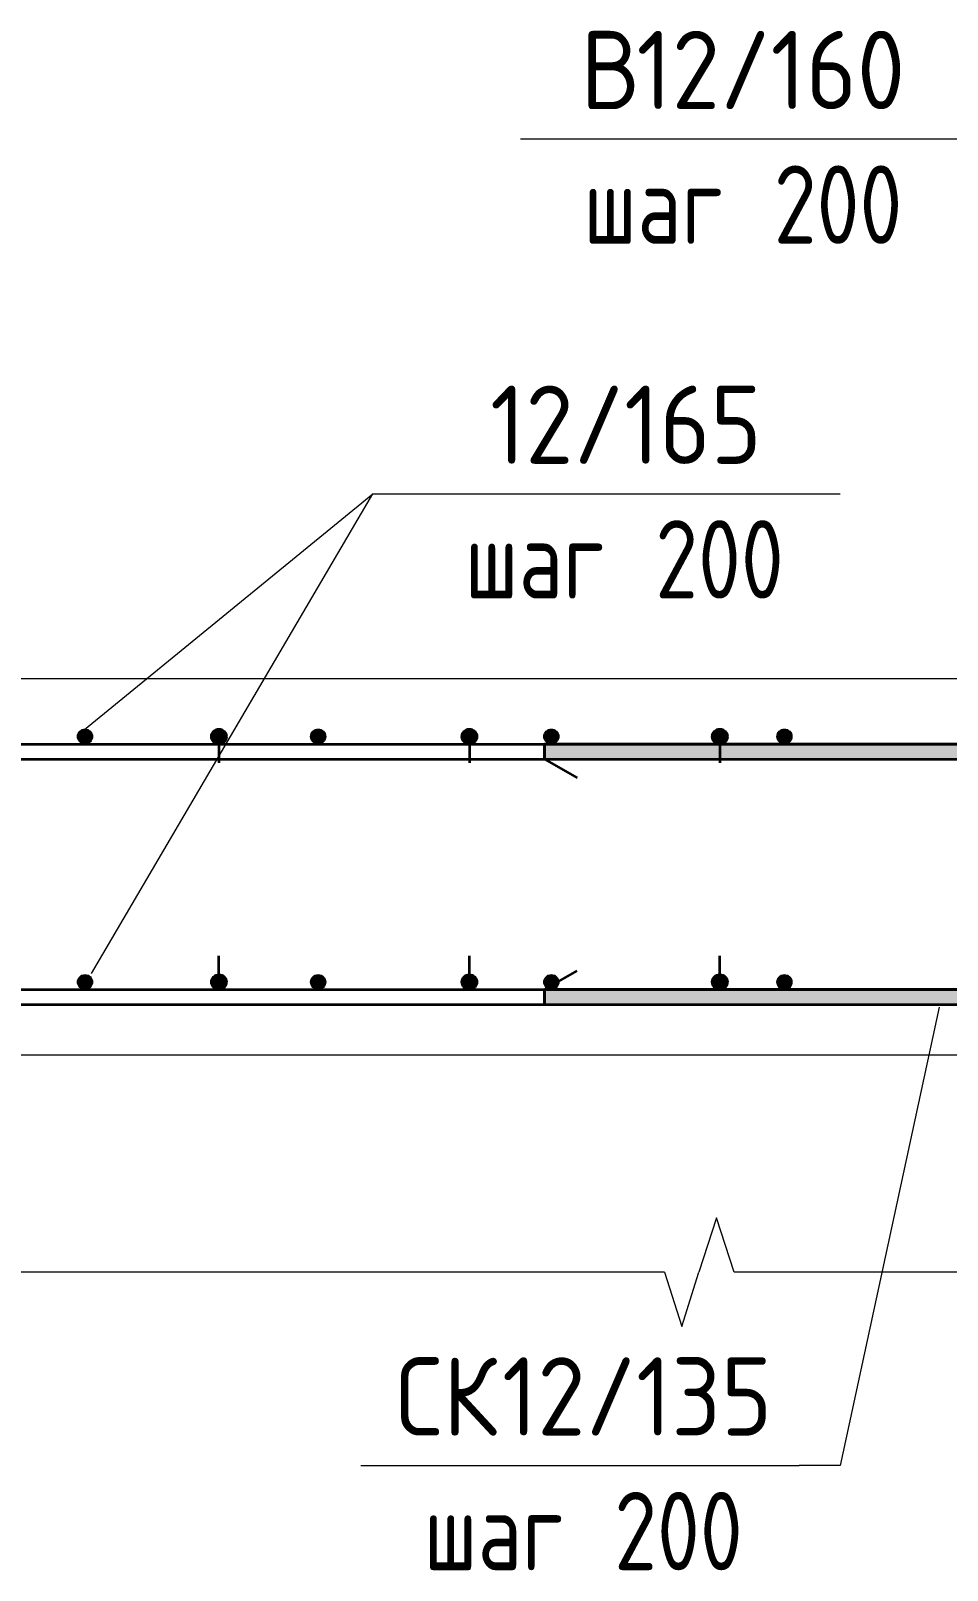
# Model space of a CAD drawing. Header units: millimetres. Extents: x -42469 to 17648, y -5898 to 81170.
# Drawn here: x 4361 to 5093, y -3662 to -2433 of the extents above; entities that cross this region are included whole.
import ezdxf

# ---------------------------------------------------------------- set-up
doc = ezdxf.new("R2010")
doc.units = ezdxf.units.MM
for name, color, linetype, lineweight in [('AA_Oformlenie', 7, 'Continuous', 9), ('AA_Vinoska', 7, 'Continuous', 9), ('KR_Armatura', 7, 'Continuous', 20), ('KR_Armatura_Tonkie', 7, 'Continuous', 20), ('KR_Fundament', 7, 'Continuous', 18)]:
    doc.layers.add(name, color=color, linetype=linetype, lineweight=lineweight)
doc.styles.add('ISOCPEUR_10', font='isocpeur.ttf', dxfattribs={"width": 0.9, "height": 62.5})
doc.styles.add('ISOCPEUR_11', font='isocpeur.ttf', dxfattribs={"width": 0.8, "height": 62.5})

# ---------------------------------------------------------------- blocks, each defined once
blk = doc.blocks.new('350_Стержень П торец СК-СГ _НесАрм_РабПлоск_ - 350_Стержень П торец СК-СГ _НесАрм_РабПлоск_-4145397-1-1 Армирование')
at = {"layer": 'KR_Armatura_Tonkie', "lineweight": 35}
h = blk.add_hatch(color=256, dxfattribs=at)
h.paths.add_polyline_path([(36729.4, -3014), (36972.3, -3013.8), (36972.3, -3002), (36489.9, -3002.2), (36489.9, -3014), (36638.3, -3014)])
h.paths.add_polyline_path([(36984.3, -3014), (37047.9, -3013.8), (37047.9, -3002), (36984.3, -3002.3), (36984.3, -3013.8)])
h = blk.add_hatch(color=256, dxfattribs=at)
h.paths.add_polyline_path([(37089.1, -3044), (37089.9, -3044), (37088.3, -3034), (37088.3, -3044)])
h.paths.add_polyline_path([(37076.3, -3034.8), (37076.3, -3013.3), (37068.9, -3007.6), (37058.7, -3003.4), (37047.9, -3002.2), (37047.9, -3014), (37055.6, -3015), (37063.4, -3018.5), (37069.5, -3023.3), (37074, -3029.3), (37075.2, -3032.3)])
for points in [[(37089.1, -3168), (37089.9, -3168), (37089.7, -3044), (37088.3, -3044), (37088.3, -3168)], [(37047.9, -3210), (37059.1, -3208.4), (37069.2, -3204.1), (37078.1, -3197), (37084.2, -3189), (37088.4, -3178.9), (37089.7, -3168), (37088.3, -3168), (37086.8, -3178.9), (37082.6, -3189), (37075.5, -3198.1), (37066.5, -3204.7), (37057.1, -3208.6), (37047.9, -3209.8)], [(36547.2, -3210), (37012.7, -3209.8), (37002.6, -3208.2), (36992.8, -3204), (36984.6, -3198), (36489.9, -3198.2), (36489.9, -3210)]]:
    blk.add_hatch(color=256, dxfattribs=at).paths.add_polyline_path(points)
for p, q in [((36972.3, -3002), (36489.9, -3002)), ((36489.9, -3014), (36489.9, -3002)), ((36489.9, -3002.2), (36489.9, -3013.8)), ((37047.9, -3002), (36984.3, -3002)), ((36489.9, -3014), (36972.3, -3014)), ((36489.9, -3014), (36515.9, -3029)), ((36984.3, -3014), (37047.9, -3014)), ((37089.9, -3044), (37088.3, -3033.6)), ((37089.9, -3168), (37089.9, -3044)), ((36489.9, -3198), (36515.9, -3183)), ((36985, -3198), (36489.9, -3198)), ((36489.9, -3210), (36489.9, -3198)), ((36489.9, -3198.2), (36489.9, -3209.8)), ((37046.3, -3198), (37014.3, -3198)), ((36489.9, -3210), (37047.9, -3210))]:
    blk.add_line(p, q, dxfattribs=at)
at = {"layer": 'KR_Armatura_Tonkie', "lineweight": 35, "flags": 128}
for points in [[(37076.3, -3013.7), (37073.3, -3010.6), (37062, -3004.5), (37049.4, -3002), (37047.9, -3002)], [(37047.9, -3014), (37058.5, -3016), (37067.8, -3021.6), (37074.5, -3030.1), (37076.3, -3035.9)], [(37076.6, -3198), (37081.3, -3193.4), (37087.4, -3182.1), (37089.8, -3169.5), (37089.9, -3168)], [(37047.9, -3210), (37060.6, -3208), (37072.1, -3202.3), (37076.6, -3198)]]:
    blk.add_lwpolyline(points, dxfattribs=at)
blk = doc.blocks.new('350_Стержень П торец СК-СГ _НесАрм_РабПлоск_ - 350_Стержень П торец СК-СГ _НесАрм_РабПлоск_-V20-1-1 Армирование')
at = {"layer": 'KR_Armatura_Tonkie', "lineweight": 35}
for points in [[(35429.9, -3002), (35431.4, -3001.8), (35432.9, -3001.2), (35434.1, -3000.2), (35435.1, -2999), (35435.7, -2997.6), (35435.9, -2996), (35435.7, -2994.4), (35435.1, -2993), (35434.1, -2991.8), (35432.9, -2990.8), (35431.4, -2990.2), (35429.9, -2990), (35428.3, -2990.2), (35426.9, -2990.8), (35425.6, -2991.8), (35424.7, -2993), (35424.1, -2994.4), (35423.9, -2996), (35424.1, -2997.6), (35424.7, -2999), (35425.6, -3000.2), (35426.9, -3001.2), (35428.3, -3001.8)], [(35429.9, -3198), (35431.4, -3197.8), (35432.9, -3197.2), (35434.1, -3196.2), (35435.1, -3195), (35435.7, -3193.6), (35435.9, -3192), (35435.7, -3190.4), (35435.1, -3189), (35434.1, -3187.8), (35432.9, -3186.8), (35431.4, -3186.2), (35429.9, -3186), (35428.3, -3186.2), (35426.9, -3186.8), (35425.6, -3187.8), (35424.7, -3189), (35424.1, -3190.4), (35423.9, -3192), (35424.1, -3193.6), (35424.7, -3195), (35425.6, -3196.2), (35426.9, -3197.2), (35428.3, -3197.8)]]:
    blk.add_hatch(color=256, dxfattribs=at).paths.add_polyline_path(points)
at = {"layer": 'AA_Oformlenie'}
for centre, start, end in [((35429.9, -2996), 360, 180), ((35429.9, -2996), 180, 0), ((35429.9, -3192), 0, 180), ((35429.9, -3192), 180, 0)]:
    blk.add_arc(centre, 6, start, end, dxfattribs=at)
at = {"layer": 'KR_Armatura_Tonkie', "lineweight": 35}
for p, q in [((35429.9, -3002), (35429.9, -3014)), ((35429.9, -3014), (35429.9, -3017)), ((35429.9, -3186), (35429.9, -3171))]:
    blk.add_line(p, q, dxfattribs=at)
for centre in [(35429.9, -2996), (35429.9, -3192)]:
    blk.add_circle(centre, 6, dxfattribs=at)
blk = doc.blocks.new('011_Прямоугольник обрыва _ЭлУзла_ - 011_Прямоугольник обрыва _ЭлУзла_-4144281-1-1 Армирование')
at = {"layer": 'AA_Oformlenie'}
for p, q in [((36585.7, -3423.6), (35381.8, -3423.6)), ((37243, -3423.6), (36641.4, -3423.6))]:
    blk.add_line(p, q, dxfattribs=at)
blk = doc.blocks.new('042_М_Арматуры - Диам длина поз _ Комментарий-3662934-1-1 Армирование')
at = {"layer": 'AA_Vinoska'}
blk.add_line((35634.9, -2802.1), (35984.9, -2802.1), dxfattribs=at)

msp = doc.modelspace()

# ---------------------------------------------------------------- hatches: boundary and pattern name
at = {"layer": 'KR_Armatura'}
h = msp.add_hatch(color=256, dxfattribs=at)
edge = h.paths.add_edge_path()
edge.add_arc((4403.9882, -2996), 6, 0, 360)
for points in [[(4400.9882, -3001.1962), (4406.9882, -3001.1962), (4409.9882, -2996), (4406.9882, -2990.8038), (4400.9882, -2990.8038), (4397.9882, -2996)], [(4587.17, -3001.1962), (4593.17, -3001.1962), (4596.17, -2996), (4593.17, -2990.8038), (4587.17, -2990.8038), (4584.17, -2996)], [(4773.3519, -3001.1962), (4779.3519, -3001.1962), (4782.3519, -2996), (4779.3519, -2990.8038), (4773.3519, -2990.8038), (4770.3519, -2996)], [(4959.5337, -3001.1962), (4965.5337, -3001.1962), (4968.5337, -2996), (4965.5337, -2990.8038), (4959.5337, -2990.8038), (4956.5337, -2996)], [(4400.9882, -3197.1962), (4406.9882, -3197.1962), (4409.9882, -3192), (4406.9882, -3186.8038), (4400.9882, -3186.8038), (4397.9882, -3192)], [(4587.17, -3197.1962), (4593.17, -3197.1962), (4596.17, -3192), (4593.17, -3186.8038), (4587.17, -3186.8038), (4584.17, -3192)], [(4779.3519, -3197.1962), (4782.3519, -3192), (4779.3519, -3186.8038), (4773.3519, -3186.8038), (4770.3519, -3192), (4773.3519, -3197.1962)], [(4965.5337, -3197.1962), (4968.5337, -3192), (4965.5337, -3186.8038), (4959.5337, -3186.8038), (4956.5337, -3192), (4959.5337, -3197.1962)]]:
    msp.add_hatch(color=256, dxfattribs=at).paths.add_polyline_path(points)
h = msp.add_hatch(color=256, dxfattribs=at)
edge = h.paths.add_edge_path()
edge.add_arc((4590.17, -2996), 6, 0, 360)
h = msp.add_hatch(color=256, dxfattribs=at)
edge = h.paths.add_edge_path()
edge.add_arc((4776.3519, -2996), 6, 0, 360)
h = msp.add_hatch(color=256, dxfattribs=at)
edge = h.paths.add_edge_path()
edge.add_arc((4962.5337, -2996), 6, 0, 360)
h = msp.add_hatch(color=256, dxfattribs=at)
edge = h.paths.add_edge_path()
edge.add_arc((4403.9882, -3192), 6, 0, 360)
h = msp.add_hatch(color=256, dxfattribs=at)
edge = h.paths.add_edge_path()
edge.add_arc((4590.17, -3192), 6, 0, 360)
h = msp.add_hatch(color=256, dxfattribs=at)
edge = h.paths.add_edge_path()
edge.add_arc((4776.3519, -3192), 6, 0, 360)
h = msp.add_hatch(color=256, dxfattribs=at)
edge = h.paths.add_edge_path()
edge.add_arc((4962.5337, -3192), 6, 0, 360)

# ---------------------------------------------------------------- linework, layer by layer
at = {"layer": 'AA_Vinoska'}
for p, q in [((4403.5463, -2990.3179), (4633.7933, -2802.1439)), ((4409.0532, -3185.2627), (4633.7933, -2802.1439)), ((4633.7933, -2802.1439), (4657.0985, -2802.1439)), ((4633.7933, -2802.1439), (4657.0985, -2802.1439)), ((5086.061, -3211.9276), (5007.0985, -3577.9295)), ((4908.3348, -3380.3241), (4894.2576, -3423.6491)), ((4922.412, -3423.6491), (4908.3348, -3380.3241)), ((4866.7576, -3423.6491), (4880.5076, -3466.9504)), ((4880.5076, -3466.9504), (4894.2576, -3423.6491)), ((5007.0985, -3577.9295), (4974.3342, -3577.9295))]:
    msp.add_line(p, q, dxfattribs=at)
at = {"layer": 'KR_Armatura'}
for p, q in [((4400.9882, -2990.8038), (4397.9882, -2996)), ((4397.9882, -2996), (4400.9882, -3001.1962)), ((4406.9882, -2990.8038), (4400.9882, -2990.8038)), ((4409.9882, -2996), (4406.9882, -2990.8038)), ((4406.9882, -3001.1962), (4409.9882, -2996)), ((4587.17, -2990.8038), (4584.17, -2996)), ((4584.17, -2996), (4587.17, -3001.1962)), ((4593.17, -2990.8038), (4587.17, -2990.8038)), ((4596.17, -2996), (4593.17, -2990.8038)), ((4593.17, -3001.1962), (4596.17, -2996)), ((4773.3519, -2990.8038), (4770.3519, -2996)), ((4770.3519, -2996), (4773.3519, -3001.1962)), ((4779.3519, -2990.8038), (4773.3519, -2990.8038)), ((4782.3519, -2996), (4779.3519, -2990.8038)), ((4779.3519, -3001.1962), (4782.3519, -2996)), ((4959.5337, -2990.8038), (4956.5337, -2996)), ((4956.5337, -2996), (4959.5337, -3001.1962)), ((4965.5337, -2990.8038), (4959.5337, -2990.8038)), ((4968.5337, -2996), (4965.5337, -2990.8038)), ((4965.5337, -3001.1962), (4968.5337, -2996)), ((4400.9882, -3001.1962), (4406.9882, -3001.1962)), ((4587.17, -3001.1962), (4593.17, -3001.1962)), ((4773.3519, -3001.1962), (4779.3519, -3001.1962)), ((4959.5337, -3001.1962), (4965.5337, -3001.1962)), ((4400.9882, -3186.8038), (4397.9882, -3192)), ((4397.9882, -3192), (4400.9882, -3197.1962)), ((4406.9882, -3186.8038), (4400.9882, -3186.8038)), ((4409.9882, -3192), (4406.9882, -3186.8038)), ((4406.9882, -3197.1962), (4409.9882, -3192)), ((4587.17, -3186.8038), (4584.17, -3192)), ((4584.17, -3192), (4587.17, -3197.1962)), ((4593.17, -3186.8038), (4587.17, -3186.8038)), ((4596.17, -3192), (4593.17, -3186.8038)), ((4593.17, -3197.1962), (4596.17, -3192)), ((4773.3519, -3186.8038), (4770.3519, -3192)), ((4770.3519, -3192), (4773.3519, -3197.1962)), ((4779.3519, -3186.8038), (4773.3519, -3186.8038)), ((4782.3519, -3192), (4779.3519, -3186.8038)), ((4779.3519, -3197.1962), (4782.3519, -3192)), ((4959.5337, -3186.8038), (4956.5337, -3192)), ((4956.5337, -3192), (4959.5337, -3197.1962)), ((4965.5337, -3186.8038), (4959.5337, -3186.8038)), ((4968.5337, -3192), (4965.5337, -3186.8038)), ((4965.5337, -3197.1962), (4968.5337, -3192)), ((4400.9882, -3197.1962), (4406.9882, -3197.1962)), ((4587.17, -3197.1962), (4593.17, -3197.1962)), ((4773.3519, -3197.1962), (4779.3519, -3197.1962)), ((4959.5337, -3197.1962), (4965.5337, -3197.1962))]:
    msp.add_line(p, q, dxfattribs=at)
for centre in [(4403.9882, -2996), (4590.17, -2996), (4776.3519, -2996), (4962.5337, -2996), (4403.9882, -3192), (4590.17, -3192), (4776.3519, -3192), (4962.5337, -3192)]:
    msp.add_circle(centre, 6, dxfattribs=at)
at = {"layer": 'KR_Armatura_Tonkie', "lineweight": 35}
for p, q in [((3250.8973, -3002), (5370.8973, -3002)), ((3250.8973, -3014), (5370.8973, -3014)), ((3250.8973, -3198), (5370.8973, -3198)), ((3250.8973, -3210), (5370.8973, -3210))]:
    msp.add_line(p, q, dxfattribs=at)
at = {"layer": 'KR_Fundament', "lineweight": 20}
for p, q in [((5210.8973, -2950), (3411.0605, -2950)), ((3210.8973, -3250), (5410.8973, -3250))]:
    msp.add_line(p, q, dxfattribs=at)

# ---------------------------------------------------------------- block references
at = {"layer": 'AA_Oformlenie'}
msp.add_blockref('011_Прямоугольник обрыва _ЭлУзла_ - 011_Прямоугольник обрыва _ЭлУзла_-4144281-1-1 Армирование', (-31718.977, 0), dxfattribs=at)
at = {"layer": 'AA_Vinoska'}
for p in [(-30883.149, 283.2175), (-30977.829, 0), (-30977.829, 0), (-31010.5934, -775.7856)]:
    msp.add_blockref('042_М_Арматуры - Диам длина поз _ Комментарий-3662934-1-1 Армирование', p, dxfattribs=at)
at = {"layer": 'KR_Armatura_Tonkie', "lineweight": 35}
for name, p in [('350_Стержень П торец СК-СГ _НесАрм_РабПлоск_ - 350_Стержень П торец СК-СГ _НесАрм_РабПлоск_-V20-1-1 Армирование', (-30918.977, 0)), ('350_Стержень П торец СК-СГ _НесАрм_РабПлоск_ - 350_Стержень П торец СК-СГ _НесАрм_РабПлоск_-V20-1-1 Армирование', (-30718.977, 0)), ('350_Стержень П торец СК-СГ _НесАрм_РабПлоск_ - 350_Стержень П торец СК-СГ _НесАрм_РабПлоск_-V20-1-1 Армирование', (-30518.977, 0)), ('350_Стержень П торец СК-СГ _НесАрм_РабПлоск_ - 350_Стержень П торец СК-СГ _НесАрм_РабПлоск_-4145397-1-1 Армирование', (-31718.977, 0))]:
    msp.add_blockref(name, p, dxfattribs=at)

# ---------------------------------------------------------------- texts
at = {"layer": 'AA_Vinoska', "char_height": 62.5, "attachment_point": 1}
for s, insert, width, style in [('\\fISOCPEUR|b0|i0|c204|p34|;\\W.9;В', (4799.782, -2432.5739), 54.113906, 'ISOCPEUR_10'), ('12/160', (4844.4305, -2432.5739), 263.354344, 'ISOCPEUR_10'), (' 200', (4922.205, -2540.0502), 166.751, 'ISOCPEUR_11'), ('шаг', (4801.8195, -2540.0502), 145.907125, 'ISOCPEUR_11'), ('12/165', (4727.4895, -2715.7913), 263.354344, 'ISOCPEUR_10'), ('12/165', (4727.4895, -2715.7913), 263.354344, 'ISOCPEUR_10'), (' 200', (4827.525, -2823.2676), 166.751, 'ISOCPEUR_11'), (' 200', (4827.525, -2823.2676), 166.751, 'ISOCPEUR_11'), ('шаг', (4707.1395, -2823.2676), 145.907125, 'ISOCPEUR_11'), ('шаг', (4707.1395, -2823.2676), 145.907125, 'ISOCPEUR_11'), ('СК', (4652.2002, -3491.5769), 102.816422, 'ISOCPEUR_10'), ('12/135', (4737.0322, -3491.5769), 263.354344, 'ISOCPEUR_10'), (' 200', (4794.7606, -3599.0532), 166.751, 'ISOCPEUR_11'), ('шаг', (4674.3752, -3599.0532), 145.907125, 'ISOCPEUR_11')]:
    msp.add_mtext(s, dxfattribs=dict(at, insert=insert, width=width, style=style))

doc.saveas('drawing.dxf')
